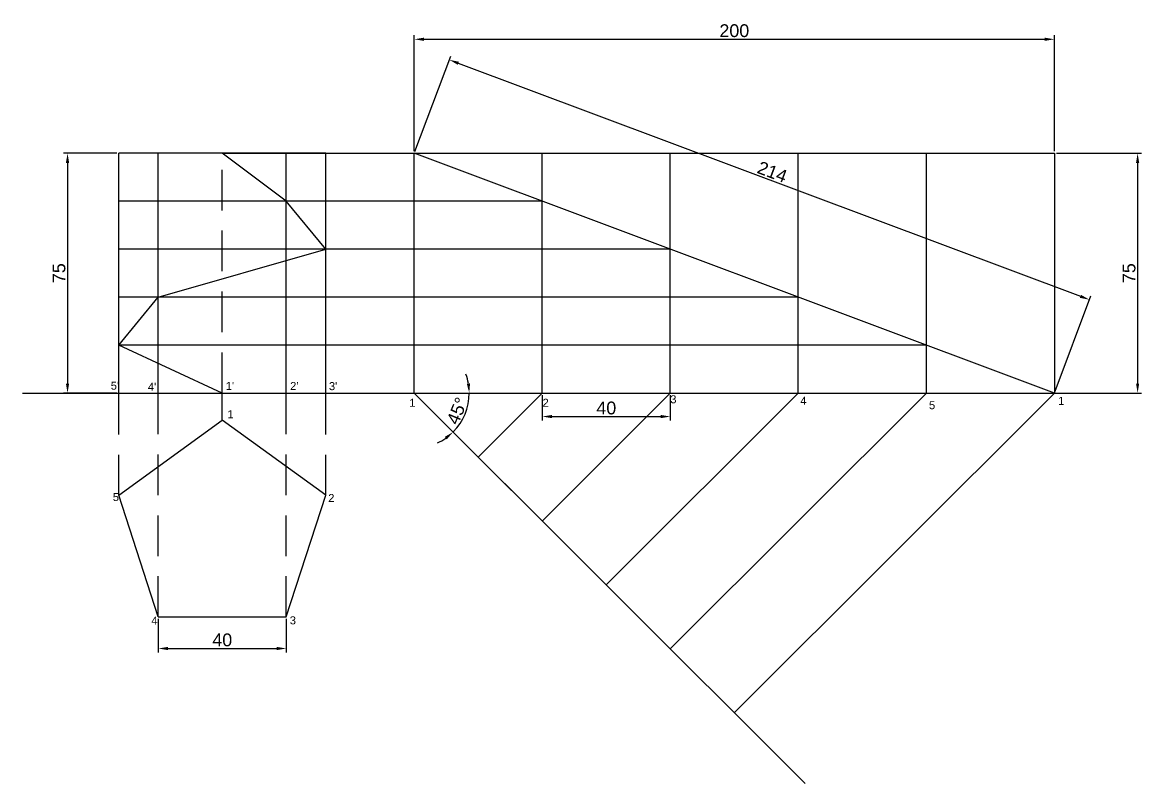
# Model space of a CAD drawing. Header units: millimetres. Extents: x -71 to 2203, y -204 to 553.
# Drawn here: x 1117.5 to 1467.2, y -122.1 to 115.9 of the extents above; entities that cross this region are included whole.
import ezdxf

# ---------------------------------------------------------------- set-up
doc = ezdxf.new("R2010")
doc.units = ezdxf.units.MM
doc.linetypes.add('HIDDENX2', pattern=[19.05, 12.7, -6.35])
for name, color, linetype in [('construction 2', 253, 'HIDDENX2'), ('construction line', 254, 'Continuous'), ('dimension line', 130, 'Continuous'), ('hidden', 30, 'HIDDENX2'), ('reference line', 7, 'Continuous')]:
    doc.layers.add(name, color=color, linetype=linetype)
doc.layers.add('object line', color=92, linetype='Continuous', lineweight=30)
doc.styles.get("Standard").update_dxf_attribs({"font": 'arial.ttf'})
doc.dimstyles.new('ISO-25', dxfattribs={"dimtxt": 4, "dimasz": 3, "dimexe": 1.25, "dimexo": 0.625, "dimtad": 1, "dimdec": 0, "dimtxsty": 'Standard', "dimcen": 2.5, "dimadec": 0, "dimazin": 0, "dimtfac": 1, "dimtdec": 0, "dimtmove": 0, "dimatfit": 3, "dimfxl": 1, "dimarcsym": 0})

# ---------------------------------------------------------------- blocks, each defined once
blk = doc.blocks.new('*D20')
at = {"layer": 'Defpoints', "color": 0, "transparency": 16777216}
for p in [(1239.98, 75), (1450.93, 29.21), (1439.98, 0)]:
    blk.add_point(p, dxfattribs=at)
at = {"layer": 'dimension line', "color": 0, "lineweight": -2, "transparency": 16777216}
for p, q in [((1240.2, 75.59), (1251.37, 105.38)), ((1253.74, 103.16), (1448.13, 30.26)), ((1440.2, 0.59), (1451.37, 30.38))]:
    blk.add_line(p, q, dxfattribs=at)
at = {"layer": 'dimension line', "color": 0, "transparency": 16777216}
for points in [[(1253.92, 103.63), (1253.57, 102.69), (1250.93, 104.21)], [(1448.3, 30.73), (1447.95, 29.8), (1450.93, 29.21)]]:
    blk.add_solid(points, dxfattribs=at)
at = {"layer": 'dimension line', "color": 0, "transparency": 16777216, "insert": (1351.86, 69.18), "char_height": 4, "attachment_point": 5, "rotation": 339.444}
blk.add_mtext('214', dxfattribs=at)
blk = doc.blocks.new('*D21')
at = {"layer": 'Defpoints', "color": 0, "transparency": 16777216}
for p in [(1159.98, -70), (1199.98, -70), (1199.98, -79.87)]:
    blk.add_point(p, dxfattribs=at)
at = {"layer": 'dimension line', "color": 0, "lineweight": -2, "transparency": 16777216}
for p, q in [((1159.98, -70.62), (1159.98, -81.12)), ((1199.98, -70.62), (1199.98, -81.12)), ((1162.98, -79.87), (1196.98, -79.87))]:
    blk.add_line(p, q, dxfattribs=at)
at = {"layer": 'dimension line', "color": 0, "transparency": 16777216}
for points in [[(1162.98, -79.37), (1162.98, -80.37), (1159.98, -79.87)], [(1196.98, -79.37), (1196.98, -80.37), (1199.98, -79.87)]]:
    blk.add_solid(points, dxfattribs=at)
at = {"layer": 'dimension line', "color": 0, "transparency": 16777216, "insert": (1179.98, -77.2), "char_height": 4, "attachment_point": 5}
blk.add_mtext('40', dxfattribs=at)
blk = doc.blocks.new('*D22')
at = {"layer": 'Defpoints', "color": 0, "transparency": 16777216}
for p in [(1439.98, 0), (1239.98, 0), (1239.98, 0), (1254.86, -8.59), (1362.11, -122.13)]:
    blk.add_point(p, dxfattribs=at)
at = {"layer": 'dimension line', "color": 0, "lineweight": -2, "transparency": 16777216}
for start, end in [(10.0154, 20.0308), (315, 0), (294.9692, 304.9846)]:
    blk.add_arc((1239.98, 0), 17.18, start, end, dxfattribs=at)
at = {"layer": 'dimension line', "color": 0, "transparency": 16777216}
for points in [[(1257.4, 3.03), (1256.4, 2.94), (1257.16, 0)], [(1249.51, -13.7), (1250.15, -14.46), (1252.13, -12.15)]]:
    blk.add_solid(points, dxfattribs=at)
at = {"layer": 'dimension line', "color": 0, "transparency": 16777216, "insert": (1253.4, -5.56), "char_height": 4, "attachment_point": 5, "rotation": 67.5}
blk.add_mtext('45°', dxfattribs=at)
blk = doc.blocks.new('*D23')
at = {"layer": 'Defpoints', "color": 0, "transparency": 16777216}
for p in [(1279.98, 0), (1319.98, 0), (1319.98, -7.34)]:
    blk.add_point(p, dxfattribs=at)
at = {"layer": 'dimension line', "color": 0, "lineweight": -2, "transparency": 16777216}
for p, q in [((1279.98, -0.62), (1279.98, -8.59)), ((1319.98, -0.62), (1319.98, -8.59)), ((1282.98, -7.34), (1316.98, -7.34))]:
    blk.add_line(p, q, dxfattribs=at)
at = {"layer": 'dimension line', "color": 0, "transparency": 16777216}
for points in [[(1282.98, -6.84), (1282.98, -7.84), (1279.98, -7.34)], [(1316.98, -6.84), (1316.98, -7.84), (1319.98, -7.34)]]:
    blk.add_solid(points, dxfattribs=at)
at = {"layer": 'dimension line', "color": 0, "transparency": 16777216, "insert": (1299.98, -4.68), "char_height": 4, "attachment_point": 5}
blk.add_mtext('40', dxfattribs=at)
blk = doc.blocks.new('*D24')
at = {"layer": 'Defpoints', "color": 0, "transparency": 16777216}
for p in [(1439.98, 110.64), (1239.98, 75), (1439.98, 75)]:
    blk.add_point(p, dxfattribs=at)
at = {"layer": 'dimension line', "color": 0, "lineweight": -2, "transparency": 16777216}
for p, q in [((1239.98, 75.62), (1239.98, 111.89)), ((1242.98, 110.64), (1436.98, 110.64)), ((1439.98, 75.62), (1439.98, 111.89))]:
    blk.add_line(p, q, dxfattribs=at)
at = {"layer": 'dimension line', "color": 0, "transparency": 16777216}
for points in [[(1242.98, 111.14), (1242.98, 110.14), (1239.98, 110.64)], [(1436.98, 111.14), (1436.98, 110.14), (1439.98, 110.64)]]:
    blk.add_solid(points, dxfattribs=at)
at = {"layer": 'dimension line', "color": 0, "transparency": 16777216, "insert": (1339.98, 113.31), "char_height": 4, "attachment_point": 5}
blk.add_mtext('200', dxfattribs=at)
blk = doc.blocks.new('*D25')
at = {"layer": 'Defpoints', "color": 0, "transparency": 16777216}
for p in [(1147.62, 75), (1147.62, 0), (1131.64, 0)]:
    blk.add_point(p, dxfattribs=at)
at = {"layer": 'dimension line', "color": 0, "lineweight": -2, "transparency": 16777216}
for p, q in [((1146.99, 75), (1130.39, 75)), ((1131.64, 72), (1131.64, 3)), ((1146.99, 0), (1130.39, 0))]:
    blk.add_line(p, q, dxfattribs=at)
at = {"layer": 'dimension line', "color": 0, "transparency": 16777216}
for points in [[(1131.14, 72), (1132.14, 72), (1131.64, 75)], [(1131.14, 3), (1132.14, 3), (1131.64, 0)]]:
    blk.add_solid(points, dxfattribs=at)
at = {"layer": 'dimension line', "color": 0, "transparency": 16777216, "insert": (1128.98, 37.5), "char_height": 4, "attachment_point": 5, "rotation": 90}
blk.add_mtext('75', dxfattribs=at)
blk = doc.blocks.new('*D26')
at = {"layer": 'Defpoints', "color": 0, "transparency": 16777216}
for p in [(1439.98, 75), (1439.98, 0), (1465.99, 0)]:
    blk.add_point(p, dxfattribs=at)
at = {"layer": 'dimension line', "color": 0, "lineweight": -2, "transparency": 16777216}
for p, q in [((1440.61, 75), (1467.24, 75)), ((1465.99, 72), (1465.99, 3)), ((1440.61, 0), (1467.24, 0))]:
    blk.add_line(p, q, dxfattribs=at)
at = {"layer": 'dimension line', "color": 0, "transparency": 16777216}
for points in [[(1465.49, 72), (1466.49, 72), (1465.99, 75)], [(1465.49, 3), (1466.49, 3), (1465.99, 0)]]:
    blk.add_solid(points, dxfattribs=at)
at = {"layer": 'dimension line', "color": 0, "transparency": 16777216, "insert": (1463.33, 37.5), "char_height": 4, "attachment_point": 5, "rotation": 90}
blk.add_mtext('75', dxfattribs=at)

msp = doc.modelspace()

# ---------------------------------------------------------------- linework, layer by layer
at = {"layer": 'construction 2'}
for p, q in [((1147.62, -31.96), (1147.62, 0)), ((1159.98, -70), (1159.98, 0)), ((1179.98, -8.45), (1179.98, 0)), ((1199.98, -70), (1199.98, 0)), ((1212.34, -31.96), (1212.34, 0))]:
    msp.add_line(p, q, dxfattribs=at)
at = {"layer": 'construction line'}
for p, q in [((1279.98, 60), (1147.62, 60)), ((1319.98, 45), (1147.62, 45)), ((1359.98, 30), (1147.62, 30)), ((1399.98, 15), (1147.62, 15))]:
    msp.add_line(p, q, dxfattribs=at)
at = {"layer": 'hidden'}
msp.add_line((1179.98, 0), (1179.98, 75), dxfattribs=at)
at = {"layer": 'object line'}
for p, q in [((1147.62, 0), (1147.62, 75)), ((1212.34, 75), (1147.62, 75)), ((1159.98, 0), (1159.98, 75)), ((1199.98, 0), (1199.98, 75)), ((1212.34, 0), (1212.34, 75)), ((1239.98, 0), (1239.98, 75)), ((1239.98, 75), (1439.98, 75)), ((1279.98, 0), (1279.98, 75)), ((1319.98, 0), (1319.98, 75)), ((1359.98, 0), (1359.98, 75)), ((1399.98, 0), (1399.98, 75)), ((1439.98, 75), (1439.98, 0)), ((1147.62, 0), (1212.34, 0)), ((1239.98, 0), (1439.98, 0)), ((1239.98, 0), (1362.11, -122.13)), ((1279.98, 0), (1259.98, -20)), ((1319.98, 0), (1279.98, -40)), ((1359.98, 0), (1299.98, -60)), ((1399.98, 0), (1319.98, -80)), ((1439.98, 0), (1339.98, -100)), ((1147.62, -31.96), (1179.98, -8.45)), ((1212.34, -31.96), (1179.98, -8.45)), ((1268.26, -28.28), (1282.41, -42.43)), ((1159.98, -70), (1147.62, -31.96)), ((1199.98, -70), (1212.34, -31.96)), ((1159.98, -70), (1199.98, -70))]:
    msp.add_line(p, q, dxfattribs=at)
at = {"layer": 'reference line'}
for p, q in [((1199.98, 60), (1179.98, 75)), ((1439.98, 0), (1239.98, 75)), ((1212.34, 45), (1199.98, 60)), ((1159.98, 30), (1212.34, 45)), ((1147.62, 15), (1159.98, 30)), ((1179.98, 0), (1147.62, 15)), ((1117.53, 0), (1451.69, 0))]:
    msp.add_line(p, q, dxfattribs=at)
at = {"layer": 'reference line', "color": 9, "true_color": 0xd19cc7}
msp.add_line((1179.98, 75), (1239.98, 75), dxfattribs=at)

# ---------------------------------------------------------------- texts
at = {"layer": 'reference line', "char_height": 2.5, "attachment_point": 1}
for s, insert in [("5'", (1145.14, 3.57)), ("2'", (1201.18, 3.47)), ("4'", (1156.75, 3.24)), ("1'", (1181.07, 3.48)), ("3'", (1213.31, 3.43)), ('1', (1238.42, -1.79)), ('2', (1280.05, -1.76)), ('3', (1319.96, -0.68)), ('4', (1360.59, -1.15)), ('5', (1400.81, -2.53)), ('1', (1441.15, -1.17)), ('1', (1181.58, -5.36)), ('5', (1145.78, -31.25)), ('2', (1213.08, -31.56)), ('4', (1157.81, -69.89)), ('3', (1201.08, -69.82))]:
    msp.add_mtext_dynamic_manual_height_columns(s, width=4.2145, gutter_width=12.5, heights=[0], dxfattribs=dict(at, insert=insert))

# ---------------------------------------------------------------- dimensions: what is measured, and where the dimension line sits
at = {"layer": 'dimension line'}
for base, p1, p2, picture, middle in [((1439.98, 110.64), (1239.98, 75), (1439.98, 75), '*D24', (1339.98, 113.31)), ((1319.98, -7.34), (1279.98, 0), (1319.98, 0), '*D23', (1299.98, -4.68)), ((1199.98, -79.87), (1159.98, -70), (1199.98, -70), '*D21', (1179.98, -77.2))]:
    dim = msp.add_linear_dim(base=base, p1=p1, p2=p2, dimstyle='ISO-25', dxfattribs=at)
    dim.commit()
    dim.dimension.update_dxf_attribs({"geometry": picture, "text_midpoint": middle})
dim = msp.add_aligned_dim(p1=(1239.98, 75), p2=(1439.98, 0), distance=31.2, dimstyle='ISO-25', dxfattribs=at)
dim.commit()
dim.dimension.update_dxf_attribs({"geometry": '*D20', "text_midpoint": (1351.86, 69.18)})
for base, p1, p2, picture, middle in [((1131.64, 0), (1147.62, 75), (1147.62, 0), '*D25', (1128.98, 37.5)), ((1465.99, 0), (1439.98, 75), (1439.98, 0), '*D26', (1463.33, 37.5))]:
    dim = msp.add_linear_dim(base=base, p1=p1, p2=p2, angle=90, dimstyle='ISO-25', dxfattribs=at)
    dim.commit()
    dim.dimension.update_dxf_attribs({"geometry": picture, "text_midpoint": middle})
dim = msp.add_angular_dim_2l(base=(1254.86, -8.59), line1=((1239.98, 0), (1362.11, -122.13)), line2=((1239.98, 0), (1439.98, 0)), dimstyle='ISO-25', dxfattribs=at)
dim.commit()
dim.dimension.update_dxf_attribs({"geometry": '*D22', "text_midpoint": (1253.4, -5.56)})

doc.saveas('drawing.dxf')
